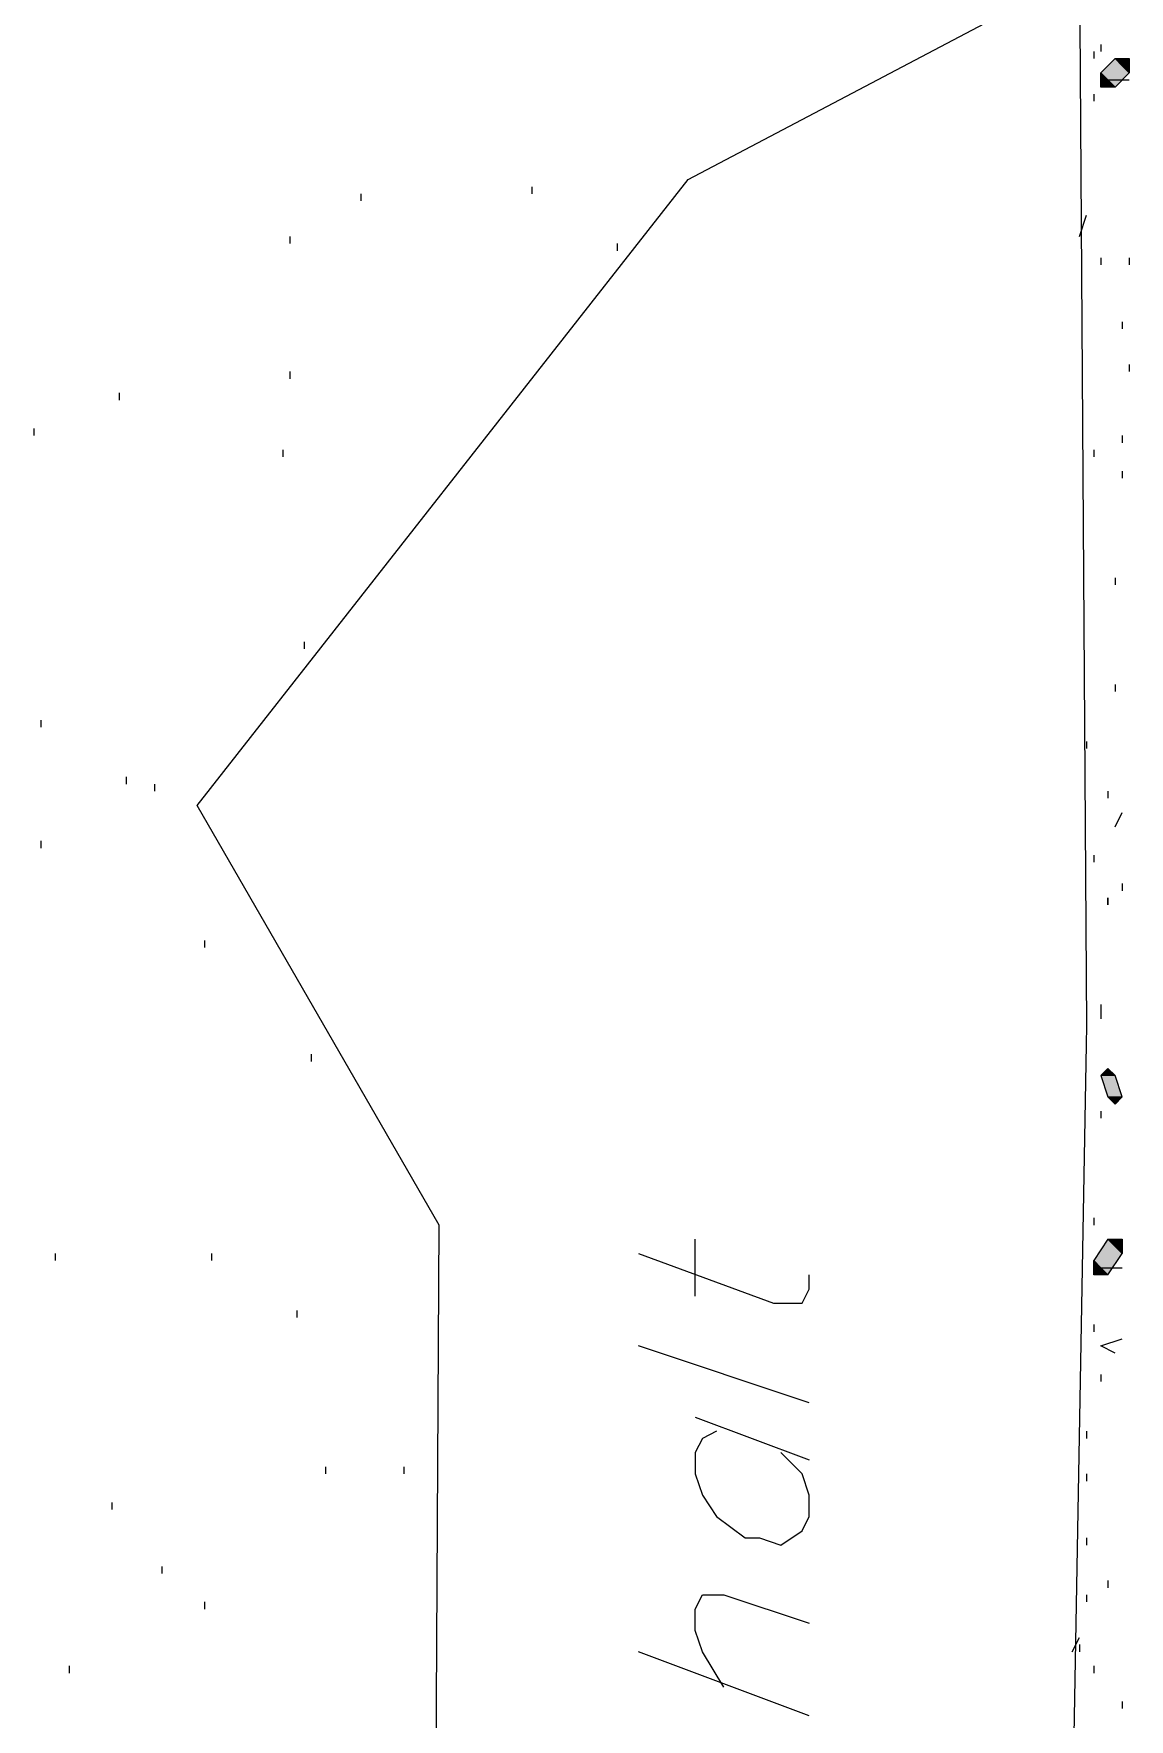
# Model space of a CAD drawing. Header units: inches. Extents: x 10 to 486, y 7 to 426.
# Drawn here: x 370.01 to 380.28, y 388.52 to 404.32 of the extents above; entities that cross this region are included whole.
import ezdxf

# ---------------------------------------------------------------- set-up
doc = ezdxf.new("R2010")
doc.units = ezdxf.units.IN
doc.header["$LTSCALE"] = 3
doc.header["$MEASUREMENT"] = 0
doc.layers.add('PDF_Geometry', color=7, linetype='Continuous', true_color=0x999999)
doc.layers.add('PDF_Solid Fills', color=7, linetype='Continuous')

msp = doc.modelspace()

# ---------------------------------------------------------------- hatches: boundary and pattern name
at = {"layer": 'PDF_Solid Fills', "true_color": 0x999999, "transparency": 33554559}
for points in [[(380.077, 403.883), (380.143, 403.817), (380.277, 403.95), (380.21, 404.017), (380.143, 404.083), (380.01, 403.95)], [(380.143, 394.35), (380.21, 394.35), (380.143, 394.55), (380.01, 394.55), (380.077, 394.35)], [(380.01, 392.75), (380.077, 392.683), (380.21, 392.883), (380.143, 392.95), (380.077, 393.017), (379.943, 392.817)]]:
    msp.add_hatch(color=253, dxfattribs=at).paths.add_polyline_path(points)

# ---------------------------------------------------------------- linework, layer by layer
at = {"layer": 'PDF_Geometry', "lineweight": 13}
for points in [[(379.277, 406.883), (379.81, 404.883), (379.877, 395.017), (379.477, 372.617), (378.877, 372.55), (372.543, 373.95), (373.743, 381.417), (373.81, 393.15), (371.543, 397.083), (376.143, 402.95), (379.81, 404.883)], [(380.01, 404.217), (380.01, 404.15)], [(379.943, 404.15), (379.943, 404.083)], [(380.077, 403.883), (380.277, 403.883)], [(379.943, 403.75), (379.943, 403.683)], [(373.077, 402.817), (373.077, 402.75)], [(374.677, 402.883), (374.677, 402.817)], [(379.81, 402.417), (379.877, 402.617)], [(372.41, 402.417), (372.41, 402.35)], [(375.477, 402.35), (375.477, 402.283)], [(380.01, 402.217), (380.01, 402.15)], [(380.277, 402.217), (380.277, 402.15)], [(380.21, 401.617), (380.21, 401.55)], [(380.277, 401.217), (380.277, 401.15)], [(372.41, 401.15), (372.41, 401.083)], [(370.81, 400.95), (370.81, 400.883)], [(370.01, 400.617), (370.01, 400.55)], [(380.21, 400.55), (380.21, 400.483)], [(372.343, 400.417), (372.343, 400.35)], [(379.943, 400.417), (379.943, 400.35)], [(380.21, 400.217), (380.21, 400.15)], [(380.143, 399.217), (380.143, 399.15)], [(372.543, 398.617), (372.543, 398.55)], [(380.143, 398.217), (380.143, 398.15)], [(370.077, 397.883), (370.077, 397.817)], [(379.877, 397.683), (379.877, 397.617)], [(370.877, 397.35), (370.877, 397.283)], [(371.143, 397.283), (371.143, 397.217)], [(380.077, 397.217), (380.077, 397.15)], [(380.143, 396.883), (380.21, 397.017)], [(370.077, 396.75), (370.077, 396.683)], [(379.943, 396.617), (379.943, 396.55)], [(380.21, 396.35), (380.21, 396.283)], [(371.61, 395.817), (371.61, 395.75)], [(380.01, 395.217), (380.01, 395.15), (380.01, 395.083)], [(372.61, 394.75), (372.61, 394.683)], [(380.01, 394.217), (380.01, 394.15)], [(379.943, 393.217), (379.943, 393.15)], [(370.21, 392.883), (370.21, 392.817)], [(371.677, 392.883), (371.677, 392.817)], [(379.943, 392.817), (379.943, 392.75)], [(380.01, 392.75), (380.21, 392.75)], [(372.477, 392.35), (372.477, 392.283)], [(379.943, 392.217), (379.943, 392.15)], [(380.143, 391.95), (380.01, 392.017), (380.21, 392.083)], [(380.01, 391.75), (380.01, 391.683)], [(379.877, 391.217), (379.877, 391.15)], [(372.743, 390.883), (372.743, 390.817)], [(373.477, 390.883), (373.477, 390.817)], [(379.877, 390.817), (379.877, 390.75)], [(370.743, 390.55), (370.743, 390.483)], [(379.877, 390.217), (379.877, 390.15)], [(371.21, 389.95), (371.21, 389.883)], [(380.077, 389.817), (380.077, 389.75)], [(379.877, 389.683), (379.877, 389.617)], [(371.61, 389.617), (371.61, 389.55)], [(379.743, 389.15), (379.81, 389.283)], [(379.81, 389.217), (379.81, 389.15)], [(370.343, 389.017), (370.343, 388.95)], [(379.943, 389.017), (379.943, 388.95)], [(380.21, 388.683), (380.21, 388.617)]]:
    msp.add_lwpolyline(points, dxfattribs=at)
at = {"layer": 'PDF_Geometry', "lineweight": 5}
for points in [[(380.077, 403.883), (380.143, 403.817), (380.277, 403.95), (380.21, 404.017), (380.143, 404.083), (380.01, 403.95)], [(380.143, 394.35), (380.21, 394.35), (380.143, 394.55), (380.01, 394.55), (380.077, 394.35)], [(380.01, 392.75), (380.077, 392.683), (380.21, 392.883), (380.143, 392.95), (380.077, 393.017), (379.943, 392.817)]]:
    msp.add_lwpolyline(points, close=True, dxfattribs=at)
for points in [[(380.143, 404.083), (380.277, 404.083), (380.277, 403.95)], [(380.143, 403.817), (380.01, 403.817), (380.01, 403.95)], [(380.01, 394.55), (380.077, 394.617), (380.143, 394.55)], [(380.21, 394.35), (380.143, 394.283), (380.077, 394.35)], [(380.077, 393.017), (380.21, 393.017), (380.21, 392.883)], [(380.077, 392.683), (379.943, 392.683), (379.943, 392.817)]]:
    msp.add_lwpolyline(points, dxfattribs=at)
at = {"layer": 'PDF_Geometry', "lineweight": 13}
msp.add_lwpolyline([(380.077, 396.15), (380.077, 396.217)], close=True, dxfattribs=at)
at = {"layer": 'PDF_Geometry', "color": 8, "lineweight": 13, "true_color": 0x767676}
for points in [[(376.21, 392.483), (376.21, 393.017)], [(375.677, 392.883), (376.943, 392.417), (377.21, 392.417), (377.277, 392.55), (377.277, 392.683)], [(377.277, 391.483), (375.677, 392.017)], [(376.21, 391.35), (377.277, 390.95)], [(376.41, 391.217), (376.277, 391.15), (376.21, 391.017), (376.21, 390.817), (376.277, 390.617), (376.41, 390.417), (376.677, 390.217), (376.81, 390.217), (377.01, 390.15), (377.21, 390.283), (377.277, 390.417), (377.277, 390.617), (377.21, 390.817), (377.01, 391.017)], [(376.477, 388.817), (376.277, 389.15), (376.21, 389.35), (376.21, 389.55), (376.277, 389.683), (376.477, 389.683), (377.277, 389.417)], [(377.277, 388.55), (375.677, 389.15)]]:
    msp.add_lwpolyline(points, dxfattribs=at)
at = {"layer": 'PDF_Solid Fills', "color": 253, "lineweight": 5, "true_color": 0x999999, "transparency": 33554559}
for points in [[(380.143, 404.083), (380.277, 404.083), (380.21, 404.017), (380.277, 403.95)], [(380.143, 403.817), (380.01, 403.817), (380.077, 403.883), (380.01, 403.95)], [(380.01, 394.55), (380.077, 394.617), (380.077, 394.55), (380.143, 394.55)], [(380.21, 394.35), (380.143, 394.283), (380.143, 394.35), (380.077, 394.35)], [(380.077, 393.017), (380.21, 393.017), (380.143, 392.95), (380.21, 392.883)], [(380.077, 392.683), (379.943, 392.683), (380.01, 392.75), (379.943, 392.817)]]:
    msp.add_solid(points, dxfattribs=at)

doc.saveas('drawing.dxf')
